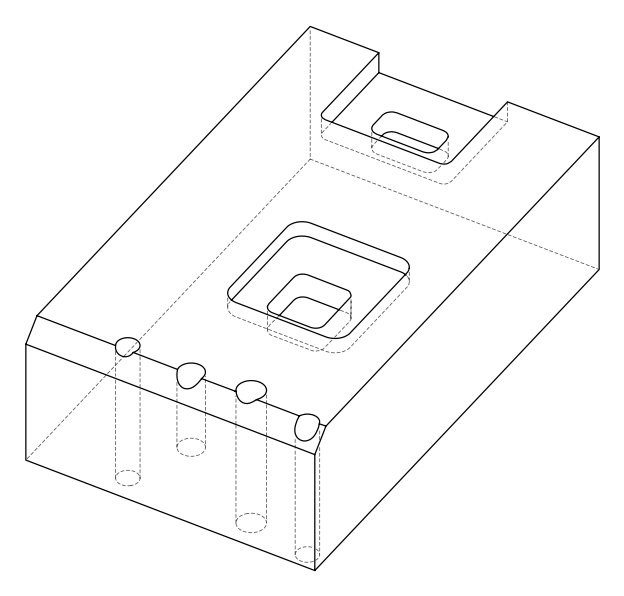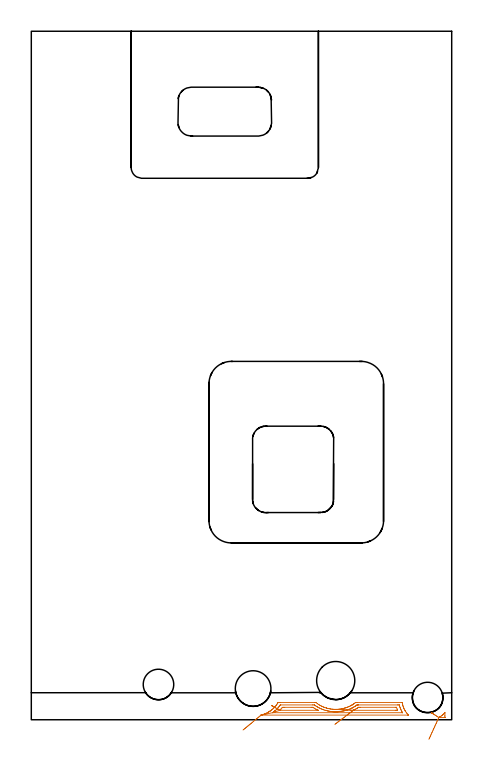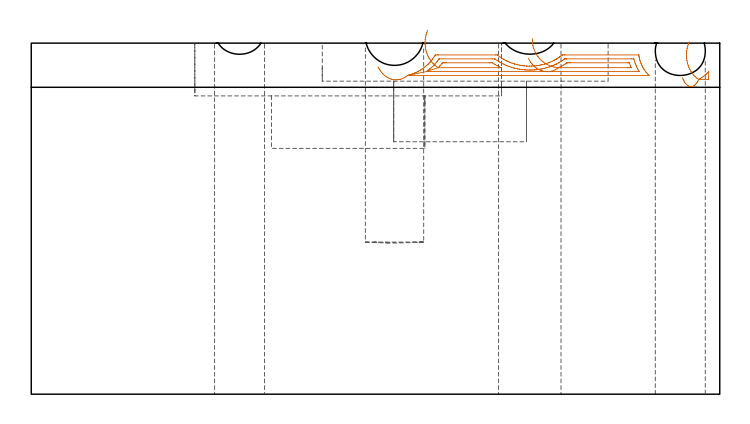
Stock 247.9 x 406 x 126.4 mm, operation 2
(PLAN: 19 operations, 15 tool changes, 53 min)
(1 INDEXABLE_INSERT_DRILL_BLIND_HOLE_FROM_SOLID | STEP1POCKET | NXT0302_013 | 0.3 min | 24816 mm3)
(2 AREA_MILL | FG_CHAMFER_SURFACE | UGT0205_001 | 11.91 min | 30918 mm3)
(3 MILL_RECTANGULAR_POCKET | POCKET_RECTANGULAR_STRAIGHT | UGT0201_133 | Follow Part, ap 3.75, ae 75% | 3.5 min | 58189 mm3)
(4 MILL_RECTANGULAR_POCKET_1 | POCKET_RECTANGULAR_STRAIGHT_1 | UGT0201_109 | Follow Part, ap 6.35, ae 75% | 3.8 min | 148861 mm3)
(5 MILL_RECTANGULAR_POCKET_2 | POCKET_RECTANGULAR_STRAIGHT_2 | NXT0201_011 | Follow Part, ap 3, ae 75% | 5.07 min | 51960 mm3)
(6 MILL_SLOT | SLOT_PARTIAL_RECTANGULAR | NXT0201_011 | Follow Part, ap 3, ae 75% | 24.08 min | 152370 mm3)
(7 SPOT_DRILL | STEP1HOLE | NXT0321_9005460120000 | 0.05 min | 192 mm3)
(8 SPOT_DRILL_1 | STEP1HOLE_1 | NXT0321_9005460120000 | 0.05 min | 181 mm3)
(9 SPOT_DRILL_2 | STEP1HOLE_2 | NXT0321_9005460120000 | 0.05 min | 71 mm3)
(10 DRILL_BLIND_HOLE_INTO_CENTER | STEP1HOLE | NXT0301_089 | 0.08 min | 1596 mm3)
(11 GUN_DRILL_THROUGH_HOLE | STEP1HOLE | UGT0307_008 | 0.62 min | 10417 mm3)
(12 DRILL_TO_ENLARGE_THROUGH_HOLE | STEP1HOLE | UGT0301_046 | 0.54 min | 19832 mm3)
(13 DRILL_BLIND_HOLE_INTO_CENTER_1 | STEP1HOLE_1 | NXT0301_030 | 0.05 min | 157 mm3)
(14 GUN_DRILL_THROUGH_HOLE_1 | STEP1HOLE_1 | UGT0307_001 | 0.57 min | 2283 mm3)
(15 SPADE_DRILL_TO_ENLARGE_THROUGH_HOLE | STEP1HOLE_1 | UGT0306_005 | 0.53 min | 18212 mm3)
(16 DRILL_TO_ENLARGE_THROUGH_HOLE_1 | STEP1HOLE_1 | UGT0301_054 | 0.55 min | 29291 mm3)
(17 DRILL_BLIND_HOLE_INTO_CENTER_2 | STEP1HOLE_2 | NXT0301_089 | 0.08 min | 1388 mm3)
(18 GUN_DRILL_THROUGH_HOLE_2 | STEP1HOLE_2 | UGT0307_008 | 0.62 min | 10403 mm3)
(19 DRILL_TO_ENLARGE_THROUGH_HOLE_2 | STEP1HOLE_2 | UGT0301_046 | 0.54 min | 19359 mm3)
(TOOL NXT0302_013 | Index. Insert Drill 21mm [880-D2100L25-05] | D21 PA176 FL105 Z2)
(TOOL UGT0205_001 | Chamfer Mill 20 x 3 x 45 deg. | D20 FL50 Z2)
(TOOL UGT0201_133 | Carbide End Mill 15.0 | D15 FL30 Z4)
(TOOL UGT0201_109 | End Mill 25.4 mm | D25.4 FL25 Z2)
(TOOL NXT0201_011 | ENDMILL 12mm [2P460-1200-NA 1630] | D12 FL38 Z6)
(TOOL NXT0321_9005460120000 | NC Spot Drill, 142deg, 12mm, Carbide, Uncoated | D12 PA142 FL30 Z2)
(TOOL NXT0301_089 | Carbide Drill 11.8mm [860.1-1180-035A1-MM 2214] | D11.8 PA140 FL55 Z2)
(TOOL UGT0307_008 | Gun Drill 11 mm | D11 PA130 FL24 Z1)
(TOOL UGT0301_046 | Twist Drill 18 mm | D18 PA118 FL130 Z2)
(TOOL NXT0301_030 | Carbide Drill 5.9mm [860.1-0590-018A1-MM 2214] | D5.9 PA140 FL28 Z2)
(TOOL UGT0307_001 | Gun Drill 5 mm | D5 PA130 FL24 Z1)
(TOOL UGT0306_005 | Spade Drill 14.5mm | D14.5 PA132 FL10 Z2)
(TOOL UGT0301_054 | Twist Drill 22.5 mm | D22.5 PA118 FL155 Z2)
(OP 2 AREA_MILL, part 2 of 2)
G0 Z136.4
X124.872 Y-6.039
Z117.815
G1 X125.258 Y-5.721 Z117.1
X125.69 Y-5.364 Z116.432
X126.165 Y-4.971 Z115.815
X126.681 Y-4.546 Z115.254
X127.232 Y-4.091 Z114.753
X127.814 Y-3.61 Z114.317
X128.424 Y-3.107 Z113.948
X129.056 Y-2.585 Z113.649
X129.706 Y-2.049 Z113.423
X130.368 Y-1.502 Z113.271
X131.038 Y-0.949 Z113.195
X131.711 Y-0.393
X132.381 Y0.16 Z113.271
X133.044 Y0.707 Z113.422
X133.694 Y1.243 Z113.647
X134.326 Y1.765 Z113.945
X134.936 Y2.269 Z114.314
X135.519 Y2.75 Z114.75
X135.542 Y2.769 Z114.769
X135.549 Y2.773 Z114.773
X135.568 Y2.78 Z114.78
X136.026 Y2.912 Z114.912
X136.283 Y2.989 Z114.989
X136.461 Y3.045 Z115.045
X136.702 Y3.126 Z115.126
X137.364 Y3.355 Z115.355
X137.388 Y3.364 Z115.364
X137.992 Y3.618 Z115.618
X138.249 Y3.729 Z115.729
X138.608 Y3.891 Z115.891
X139.142 Y4.148 Z116.148
X139.208 Y4.181 Z116.181
X139.329 Y4.246 Z116.246
X139.777 Y4.501 Z116.501
X140.036 Y4.652 Z116.652
X140.332 Y4.836 Z116.836
X140.791 Y5.127 Z117.127
X140.874 Y5.183 Z117.183
X140.93 Y5.221 Z117.221
X141.39 Y5.555 Z117.555
X141.824 Y5.878 Z117.878
X141.897 Y5.937 Z117.937
X141.985 Y6.009 Z118.009
X142.374 Y6.347 Z118.347
X142.717 Y6.649 Z118.649
X142.843 Y6.766 Z118.766
X142.971 Y6.891 Z118.891
X143.287 Y7.211 Z119.211
X143.611 Y7.551 Z119.551
X143.716 Y7.669 Z119.669
X143.806 Y7.773 Z119.773
X144.121 Y8.152 Z120.152
X144.505 Y8.625 Z120.625
X144.517 Y8.642 Z120.642
X144.525 Y8.654 Z120.654
X144.874 Y9.171 Z121.171
X145.116 Y9.536 Z121.536
X145.226 Y9.706 Z121.706
X145.398 Y9.983 Z121.983
X145.481 Y10.111 Z122.111
X145.505 Y10.148 Z122.148
X145.532 Y10.15 Z122.15
X145.666 Y10.154 Z122.154
X146.292 Y10.157 Z122.157
X146.556
X167.111 Y10.156 Z122.156
X167.74 Y10.152 Z122.152
X167.779 Y10.15 Z122.15
X167.821 Y10.131 Z122.131
X168.707 Y9.464 Z121.464
X169.528 Y8.921 Z120.921
X169.971 Y8.654 Z120.654
X170.421 Y8.402 Z120.402
X170.969 Y8.114 Z120.114
X171.315 Y7.946 Z119.946
X171.683 Y7.773 Z119.773
X172.209 Y7.547 Z119.547
X172.603 Y7.383 Z119.383
X173.102 Y7.197 Z119.197
X173.97 Y6.917 Z118.917
X173.996 Y6.909 Z118.909
X174.056 Y6.891 Z118.891
X174.89 Y6.677 Z118.677
X175.176 Y6.609 Z118.609
X175.783 Y6.484 Z118.484
X176.296 Y6.385 Z118.385
X176.677 Y6.325 Z118.325
X177.334 Y6.243 Z118.243
X177.571 Y6.219 Z118.219
X178.315 Y6.156 Z118.156
X178.464 Y6.148 Z118.148
X179.248 Y6.117 Z118.117
X179.358
X180.131 Y6.129 Z118.129
X180.252 Y6.134 Z118.134
X180.975 Y6.177 Z118.177
X181.145 Y6.191 Z118.191
X181.787 Y6.258 Z118.258
X182.039 Y6.289 Z118.289
X182.574 Y6.363 Z118.363
X182.933 Y6.425 Z118.425
X183.329 Y6.5 Z118.5
X183.826 Y6.608 Z118.608
X184.058 Y6.662 Z118.662
X184.72 Y6.827 Z118.827
X184.771 Y6.841 Z118.841
X184.947 Y6.891 Z118.891
X185.453 Y7.05 Z119.05
X185.614 Y7.103 Z119.103
X186.111 Y7.282 Z119.282
X186.507 Y7.428 Z119.428
X186.754 Y7.529 Z119.529
X187.334 Y7.773 Z119.773
X187.38 Y7.793 Z119.793
X187.401 Y7.803 Z119.803
X187.98 Y8.083 Z120.083
X188.295 Y8.246 Z120.246
X188.563 Y8.39 Z120.39
X189.041 Y8.654 Z120.654
X189.134 Y8.708 Z120.708
X189.188 Y8.741 Z120.741
X189.676 Y9.055 Z121.055
X190.082 Y9.322 Z121.322
X190.21 Y9.41 Z121.41
X190.385 Y9.536 Z121.536
X190.72 Y9.788 Z121.788
X191.137 Y10.106 Z122.106
X191.185 Y10.142 Z122.142
X191.246 Y10.151 Z122.151
X191.869 Y10.156 Z122.156
X192.134 Y10.157 Z122.157
X218.68
X218.722 Y10.156 Z122.156
X218.743 Y10.154 Z122.154
X218.748 Y10.152 Z122.152
X218.756 Y10.111 Z122.111
X218.843 Y9.536 Z121.536
X218.876 Y9.342 Z121.342
X219.041 Y8.654 Z120.654
X219.166 Y8.174 Z120.174
X219.299 Y7.773 Z119.773
X219.573 Y7.024 Z119.024
X219.627 Y6.891 Z118.891
X219.664 Y6.801 Z118.801
X219.896 Y6.298 Z118.298
X220.041 Y6.009 Z118.009
X220.187 Y5.726 Z117.726
X220.467 Y5.234 Z117.234
X220.532 Y5.127 Z117.127
X220.635 Y4.962 Z116.962
X221.139 Y4.246 Z116.246
X221.361 Y3.945 Z115.945
X221.858 Y3.364 Z115.364
X222.254 Y2.924 Z114.924
X222.382 Y2.779 Z114.779
X222.406 Y2.751 Z114.751
X222.369 Y2.749 Z114.749
X222.254 Y2.746 Z114.746
X221.99 Y2.744 Z114.744
X136.197 Y2.743 Z114.743
X135.981 Y2.744 Z114.744
X135.568 Y2.749 Z114.749
X135.519 Y2.75 Z114.75
X142.281 Y4.168 Z116.168
X142.302 Y4.184 Z116.184
X142.384 Y4.246 Z116.246
X142.576 Y4.385 Z116.385
X142.717 Y4.488 Z116.488
X143.083 Y4.766 Z116.766
X143.551 Y5.127 Z117.127
X143.584 Y5.154 Z117.154
X143.611 Y5.177 Z117.177
X144.055 Y5.571 Z117.571
X144.505 Y5.972 Z117.972
X144.524 Y5.99 Z117.99
X144.543 Y6.009 Z118.009
X144.963 Y6.439 Z118.439
X145.391 Y6.891 Z118.891
X145.398 Y6.899 Z118.899
X145.797 Y7.379 Z119.379
X146.12 Y7.773 Z119.773
X146.195 Y7.868 Z119.868
X146.292 Y7.994 Z119.994
X146.567 Y8.383 Z120.383
X146.761 Y8.654 Z120.654
X146.831 Y8.736 Z120.736
X147.006 Y8.741 Z120.741
X147.096 Y8.742 Z120.742
X165.953 Y8.743 Z120.743
X166.761 Y8.739 Z120.739
X166.846 Y8.736 Z120.736
X166.923 Y8.728 Z120.728
X167.033 Y8.654 Z120.654
X167.74 Y8.172 Z120.172
X168.349 Y7.773 Z119.773
X168.634 Y7.601 Z119.601
X169.057 Y7.355 Z119.355
X169.528 Y7.11 Z119.11
X169.959 Y6.891 Z118.891
X170.421 Y6.67 Z118.67
X170.843 Y6.475 Z118.475
X171.315 Y6.279 Z118.279
X171.99 Y6.009 Z118.009
X172.209 Y5.929 Z117.929
X172.334 Y5.885 Z117.885
X173.102 Y5.649 Z117.649
X173.617 Y5.501 Z117.501
X173.996 Y5.403 Z117.403
X174.81 Y5.206 Z117.206
X174.89 Y5.189 Z117.189
X175.184 Y5.127 Z117.127
X175.783 Y5.016 Z117.016
X175.92 Y4.992 Z116.992
X176.677 Y4.889 Z116.889
X176.953 Y4.855 Z116.855
X177.571 Y4.796 Z116.796
X177.937 Y4.766 Z116.766
X178.464 Y4.733 Z116.733
X178.88 Y4.717 Z116.717
X179.358 Y4.704 Z116.704
X179.782 Y4.71 Z116.71
X180.252 Y4.72 Z116.72
X180.645 Y4.739 Z116.739
X181.145 Y4.769 Z116.769
X181.48 Y4.797 Z116.797
X182.039 Y4.854 Z116.854
X182.287 Y4.883 Z116.883
X182.933 Y4.97 Z116.97
X183.071 Y4.991 Z116.991
X183.826 Y5.123 Z117.123
X183.851 Y5.127 Z117.127
X184.558 Y5.287 Z117.287
X184.72 Y5.326 Z117.326
X185.268 Y5.469 Z117.469
X185.614 Y5.563 Z117.563
X185.961 Y5.667 Z117.667
X186.507 Y5.837 Z117.837
X186.637 Y5.881 Z117.881
X187.001 Y6.009 Z118.009
X187.292 Y6.117 Z118.117
X187.401 Y6.16 Z118.16
X187.922 Y6.376 Z118.376
X188.295 Y6.535 Z118.535
X188.542 Y6.647 Z118.647
X189.072 Y6.891 Z118.891
X189.15 Y6.929 Z118.929
X189.188 Y6.949 Z118.949
X189.728 Y7.24 Z119.24
X190.082 Y7.435 Z119.435
X190.298 Y7.56 Z119.56
X190.657 Y7.773 Z119.773
X190.852 Y7.895 Z119.895
X190.976 Y7.974 Z119.974
X191.384 Y8.252 Z120.252
X191.869 Y8.585 Z120.585
X191.968 Y8.654 Z120.654
X192.083 Y8.732 Z120.732
X192.403 Y8.739 Z120.739
X192.583 Y8.742 Z120.742
X192.673 Y8.743 Z120.743
X192.763
X215.999
X216.804 Y8.741 Z120.741
X216.892 Y8.739 Z120.739
X216.974 Y8.736 Z120.736
X217.248 Y7.773 Z119.773
X217.419 Y7.253 Z119.253
X217.559 Y6.891 Z118.891
X217.786 Y6.312 Z118.312
X217.922 Y6.009 Z118.009
X218.033 Y5.766 Z117.766
X218.373 Y5.127 Z117.127
X218.68 Y4.6 Z116.6
X218.902 Y4.246 Z116.246
X218.942 Y4.178 Z116.178
X218.948 Y4.165 Z116.165
X218.919 Y4.162 Z116.162
X218.86 Y4.159 Z116.159
X218.769 Y4.157 Z116.157
X218.68
X142.627 Y4.158 Z116.158
X142.447 Y4.16 Z116.16
X142.328 Y4.164 Z116.164
X142.281 Y4.168 Z116.168
X146.576 Y5.578 Z117.578
Y5.584 Z117.584
X146.591 Y5.603 Z117.603
X147.068 Y6.125 Z118.125
X147.186 Y6.258 Z118.258
X147.88 Y7.087 Z119.087
X148.079 Y7.322 Z119.322
X148.532 Y7.326 Z119.326
X148.973 Y7.328 Z119.328
X149.423 Y7.329 Z119.329
X165.059 Y7.328 Z119.328
X165.511 Y7.326 Z119.326
X165.953 Y7.322 Z119.322
X166.094 Y7.314 Z119.314
X166.846 Y6.821 Z118.821
X167.05 Y6.69 Z118.69
X167.74 Y6.296 Z118.296
X168.27 Y6.009 Z118.009
X168.634 Y5.822 Z117.822
X169.023 Y5.625 Z117.625
X169.06 Y5.606 Z117.606
X169.08 Y5.594 Z117.594
X169.103 Y5.578 Z117.578
X169.099 Y5.577 Z117.577
X169.075 Y5.574 Z117.574
X168.828 Y5.572 Z117.572
X168.634 Y5.571 Z117.571
X146.654 Y5.572 Z117.572
X146.624
X146.579 Y5.576 Z117.576
X146.576 Y5.578 Z117.578
X145.916 Y5.96 Z118.003
X145.291 Y6.322 Z118.492
X144.705 Y6.661 Z119.042
X144.163 Y6.975 Z119.649
X143.669 Y7.261 Z120.309
X143.226 Y7.517 Z121.016
X142.838 Y7.741 Z121.764
X142.509 Y7.932 Z122.549
X142.24 Y8.088 Z123.364
X142.033 Y8.208 Z124.203
X141.89 Y8.29 Z125.06
X141.813 Y8.335 Z125.928
X141.801 Y8.342 Z126.8
X141.855 Y8.311 Z127.67
X141.975 Y8.241 Z128.531
X142.159 Y8.135 Z129.377
X142.406 Y7.992 Z130.202
X142.714 Y7.813 Z130.998
G0 X178.993 Y-2.731 Z120.957
G1 X179.378 Y-2.439 Z120.231
X179.812 Y-2.109 Z119.549
X180.292 Y-1.744 Z118.919
X180.814 Y-1.348 Z118.342
X181.373 Y-0.923 Z117.826
X181.966 Y-0.472 Z117.372
X182.589 Y0.001 Z116.985
X183.236 Y0.493 Z116.668
X183.903 Y0.999 Z116.423
X184.584 Y1.517 Z116.251
X185.274 Y2.042 Z116.155
X185.969 Y2.569 Z116.135
X186.662 Y3.096 Z116.191
X187.348 Y3.618 Z116.323
X188.023 Y4.131 Z116.529
X188.681 Y4.631 Z116.808
X189.318 Y5.114 Z117.158
X189.927 Y5.577 Z117.577
X189.955 Y5.599 Z117.599
X190.031 Y5.64 Z117.64
X190.082 Y5.667 Z117.667
X190.311 Y5.783 Z117.783
X190.753 Y6.009 Z118.009
X190.898 Y6.086 Z118.086
X190.976 Y6.129 Z118.129
X191.464 Y6.409 Z118.409
X191.869 Y6.646 Z118.646
X192.023 Y6.74 Z118.74
X192.263 Y6.891 Z118.891
X192.763 Y7.217 Z119.217
X192.889 Y7.296 Z119.296
X192.935 Y7.322 Z119.322
X192.988 Y7.324 Z119.324
X193.215 Y7.327 Z119.327
X193.657 Y7.329 Z119.329
X194.107
X214.661
X215.105 Y7.327 Z119.327
X215.253 Y7.325 Z119.325
X215.304 Y7.322 Z119.322
X215.326 Y7.317 Z119.317
X215.339 Y7.286 Z119.286
X215.385 Y7.168 Z119.168
X215.717 Y6.287 Z118.287
X215.832 Y6.009 Z118.009
X215.999 Y5.61 Z117.61
X216.004 Y5.585 Z117.585
X216.003 Y5.579 Z117.579
X215.999 Y5.578 Z117.578
X215.547 Y5.573 Z117.573
X215.105 Y5.572 Z117.572
X214.655 Y5.571 Z117.571
X190.082 Y5.572 Z117.572
X189.927 Y5.577 Z117.577
X189.059 Y5.62 Z117.658
X188.202 Y5.662 Z117.814
X187.362 Y5.704 Z118.045
X186.545 Y5.744 Z118.348
X185.757 Y5.783 Z118.721
X185.005 Y5.82 Z119.162
X184.294 Y5.855 Z119.666
X183.63 Y5.888 Z120.231
X183.017 Y5.919 Z120.851
X182.461 Y5.946 Z121.523
X181.965 Y5.971 Z122.24
X181.534 Y5.992 Z122.998
X181.17 Y6.01 Z123.791
X180.877 Y6.024 Z124.612
X180.656 Y6.035 Z125.456
X180.51 Y6.042 Z126.316
X180.439 Y6.046 Z127.186
X180.444 Z128.058
G0 Z136.4
X234.458 Y-11.518
Z114.002
G1 X234.713 Y-10.959 Z113.383
X234.99 Y-10.352 Z112.82
X235.286 Y-9.704 Z112.317
X235.598 Y-9.018 Z111.878
X235.926 Y-8.3 Z111.506
X236.266 Y-7.555 Z111.205
X236.615 Y-6.789 Z110.976
X236.971 Y-6.008 Z110.822
X237.332 Y-5.217 Z110.743
X237.693 Y-4.423 Z110.74
X238.054 Y-3.632 Z110.813
X238.411 Y-2.85 Z110.961
X238.761 Y-2.083 Z111.184
X239.101 Y-1.336 Z111.479
X239.43 Y-0.615 Z111.845
X239.744 Y0.073 Z112.279
X240.041 Y0.725 Z112.777
X240.319 Y1.335 Z113.335
X240.321 Y1.339 Z113.339
X240.34 Y1.353 Z113.353
X240.364 Y1.367 Z113.367
X240.777 Y1.601 Z113.601
X240.931 Y1.69 Z113.69
X241.022 Y1.745 Z113.745
X241.472 Y2.038 Z114.038
X241.915 Y2.341 Z114.341
X241.998 Y2.401 Z114.401
X242.104 Y2.482 Z114.482
X242.492 Y2.795 Z114.795
X242.809 Y3.059 Z115.059
X242.971 Y3.204 Z115.204
X243.14 Y3.364 Z115.364
X243.42 Y3.643 Z115.643
X243.89 Y4.125 Z116.125
X243.898 Y4.088 Z116.088
X243.899 Y4.079 Z116.079
X243.9 Y2.288 Z114.288
X243.897 Y1.601 Z113.601
X243.894 Y1.406 Z113.406
X243.89 Y1.352 Z113.352
X243.883 Y1.335 Z113.335
X243.867 Y1.333 Z113.333
X243.795 Y1.33 Z113.33
X243.703 Y1.329 Z113.329
X240.376
X240.358
X240.323 Y1.333 Z113.333
X240.319 Y1.335 Z113.335
X239.69 Y1.74 Z113.783
X239.096 Y2.122 Z114.295
X238.542 Y2.479 Z114.867
X238.031 Y2.808 Z115.493
X237.569 Y3.105 Z116.171
X237.158 Y3.37 Z116.893
X236.801 Y3.599 Z117.656
X236.502 Y3.792 Z118.452
X236.262 Y3.946 Z119.277
X236.084 Y4.061 Z120.123
X235.968 Y4.136 Z120.984
X235.916 Y4.169 Z121.854
X235.928 Y4.162 Z122.727
X236.003 Y4.113 Z123.594
X236.142 Y4.023 Z124.451
X236.344 Y3.894 Z125.29
X236.606 Y3.725 Z126.105
X236.926 Y3.519 Z126.889
G0 Z136.4
M5
M2
